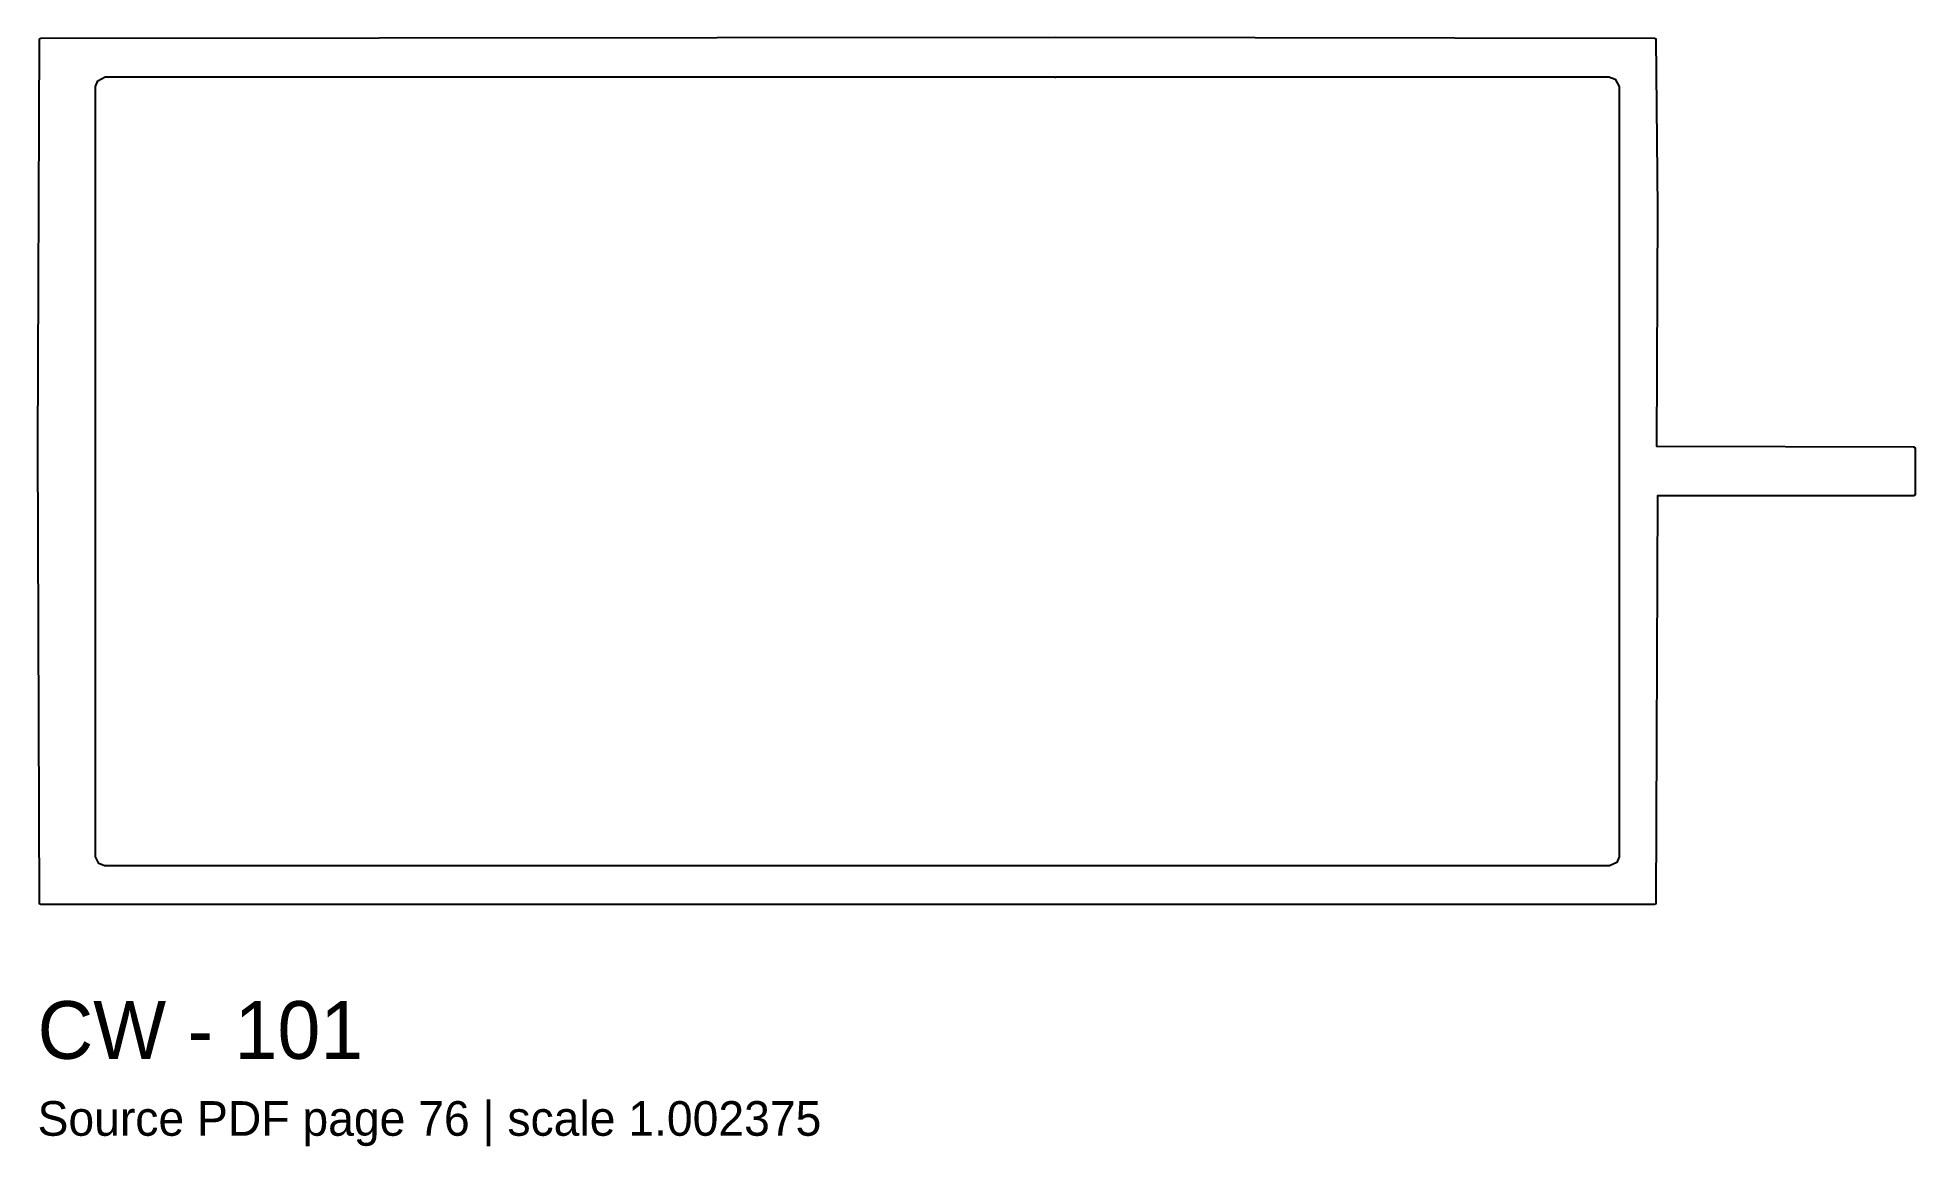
# Model space of a CAD drawing. Header units: millimetres. Extents: x 0 to 97.7, y -12.6 to 45.1.
import ezdxf

# ---------------------------------------------------------------- set-up
doc = ezdxf.new("R2010")
doc.units = ezdxf.units.MM
doc.layers.add('INFO', color=7, linetype='Continuous')
doc.layers.add('PROFILE', color=7, linetype='Continuous')

msp = doc.modelspace()

# ---------------------------------------------------------------- linework, layer by layer
at = {"layer": 'PROFILE'}
for points in [[(0.085, 45.022), (0, 23.848), (0.085, 0.085), (0.17, 0.042), (84.104, 0.042), (84.189, 0.085), (84.274, 21.302), (97.598, 21.302), (97.683, 21.344), (97.683, 23.763), (97.598, 23.805), (84.231, 23.848), (84.274, 36.239), (84.189, 45.022), (84.104, 45.065), (52.957, 45.107), (0.17, 45.065)], [(3.14, 42.858), (3.522, 43.07), (52.915, 43.07), (52.957, 43.028), (53, 43.07), (81.728, 43.07), (82.067, 42.943), (82.279, 42.561), (82.279, 2.504), (82.152, 2.207), (81.77, 2.037), (3.48, 2.037), (3.183, 2.164), (3.013, 2.504), (3.013, 42.561)]]:
    msp.add_lwpolyline(points, close=True, dxfattribs=at)

# ---------------------------------------------------------------- texts
at = {"layer": 'INFO'}
for s, height, p in [('CW - 101', 3, (0, -8)), ('Source PDF page 76 | scale 1.002375', 1.8, (0, -12))]:
    msp.add_text(s, height=height, dxfattribs=at).set_placement(p)

doc.saveas('drawing.dxf')
